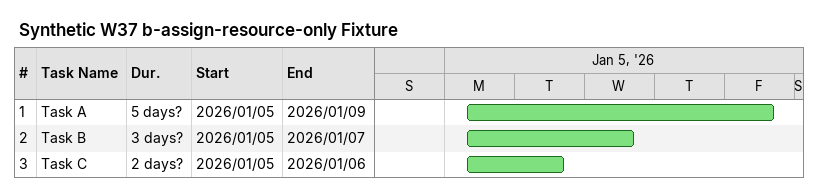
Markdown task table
Synthetic W37 b-assign-resource-only Fixture

| ID | Task | Duration | Start | Finish |
|---|---|---|---|---|
| 1 | Task A | 5d? | 2026-01-05 | 2026-01-09 |
| 2 | Task B | 3d? | 2026-01-05 | 2026-01-07 |
| 3 | Task C | 2d? | 2026-01-05 | 2026-01-06 |
